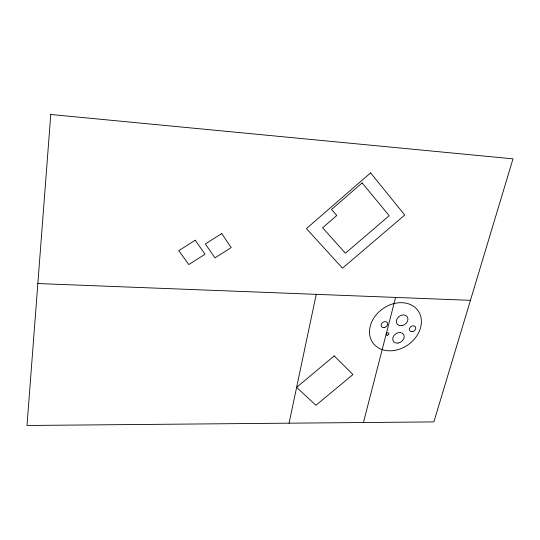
<?xml version="1.0" encoding="UTF-8"?>
<svg xmlns="http://www.w3.org/2000/svg" width="540" height="540" viewBox="0 0 540 540"><rect width="100%" height="100%" fill="white"/><g stroke="black" fill="none" stroke-linecap="round" stroke-linejoin="round"><path stroke-width="0.81" d="M289.062 423.191L316.231 294.341M363.44 422.53L395.597 297.425M37.847 283.554L470.441 300.328M50.767 114.487L27 425.48L433.877 421.909L513 158.848L50.767 114.487M370.582 172.874L306.43 228.602L342.495 268.178L404.737 215.021L370.582 172.874M362.144 182.918L331.54 209.486L336.785 215.494L322.61 227.765L345.404 253.213L389.198 215.703L362.144 182.918M334.206 355.887L296.609 387.356L315.927 405.284L352.944 374.564L334.206 355.887M195.244 240.226L178.808 250.668L188.771 264.539L205.031 254.239L195.244 240.226M221.758 233.564L205.369 243.965L214.981 257.857L231.194 247.59L221.758 233.564M387.45 335.178A1.431 1.134 -34.5 0 0 388.712 333.173A1.431 1.134 -34.5 0 0 386.39 333.518A1.431 1.134 -34.5 0 0 387.45 335.178M384.19 327.591A3.456 2.768 -34.9 0 0 387.241 322.724A3.456 2.768 -34.9 0 0 381.625 323.548A3.456 2.768 -34.9 0 0 384.19 327.591M412.385 331.709A3.415 2.687 -36.1 0 0 415.456 326.916A3.415 2.687 -36.1 0 0 409.955 327.733A3.415 2.687 -36.1 0 0 412.385 331.709M398.115 343.062A6.163 4.853 -34.9 0 0 403.623 334.442A6.163 4.853 -34.9 0 0 393.653 335.927A6.163 4.853 -34.9 0 0 398.115 343.062M401.787 325.694A6.237 4.955 -36.1 0 0 407.363 316.919A6.237 4.955 -36.1 0 0 397.298 318.371A6.237 4.955 -36.1 0 0 401.787 325.694M393.593 350.568A27.722 22.012 -35.3 0 0 418.79 311.83A27.722 22.012 -35.3 0 0 373.957 317.837A27.722 22.012 -35.3 0 0 393.593 350.568"/></g></svg>
